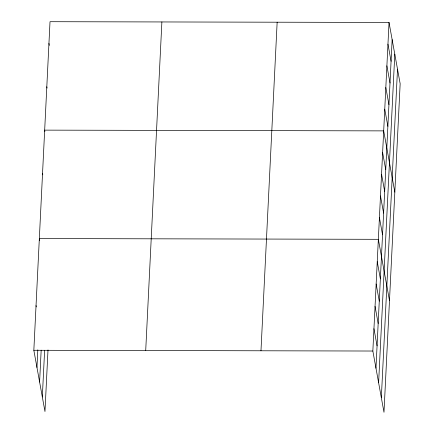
<?xml version="1.0" encoding="UTF-8"?>
<svg xmlns="http://www.w3.org/2000/svg" width="434" height="434" viewBox="0 0 434 434"><rect width="100%" height="100%" fill="white"/><g stroke="black" fill="none" stroke-linecap="round" stroke-linejoin="round"><path stroke-width="0.65" d="M48.006 349.934L44.973 411.546L33.836 350.276L50.013 21.7L389.027 22.454L400.164 83.724L383.987 412.3L372.849 351.03L389.027 22.454M36.961 367.446L37.823 349.842M39.602 382.001L41.17 350.178M42.326 396.996L44.626 350.276M145.71 350.526L161.887 21.95M260.975 350.781L277.152 22.205M375.969 368.195L392.146 39.619M378.616 382.75L394.794 54.174M381.34 397.745L397.517 69.169M33.836 350.276L372.849 351.03M387.958 44.138L391.077 61.302M386.889 65.827L390.014 82.992M385.826 87.511L388.945 104.675M384.757 109.194L387.877 126.365M394.826 192.153L383.689 130.884L44.675 130.129L44.919 131.453M382.62 152.567L385.739 169.737M381.551 174.256L384.676 191.421M380.488 195.94L383.607 213.11M379.419 217.629L382.538 234.794M389.482 300.583L378.35 239.313L39.337 238.559L39.7 240.544M377.249 261.659L380.368 278.823M376.153 283.999L379.273 301.169M375.052 306.344L378.171 323.509M373.951 328.684L377.07 345.855M48.95 43.384L49.308 45.369M46.812 86.757L47.051 88.08M42.543 173.502L42.782 174.826M36.038 305.59L36.277 306.914"/></g></svg>
